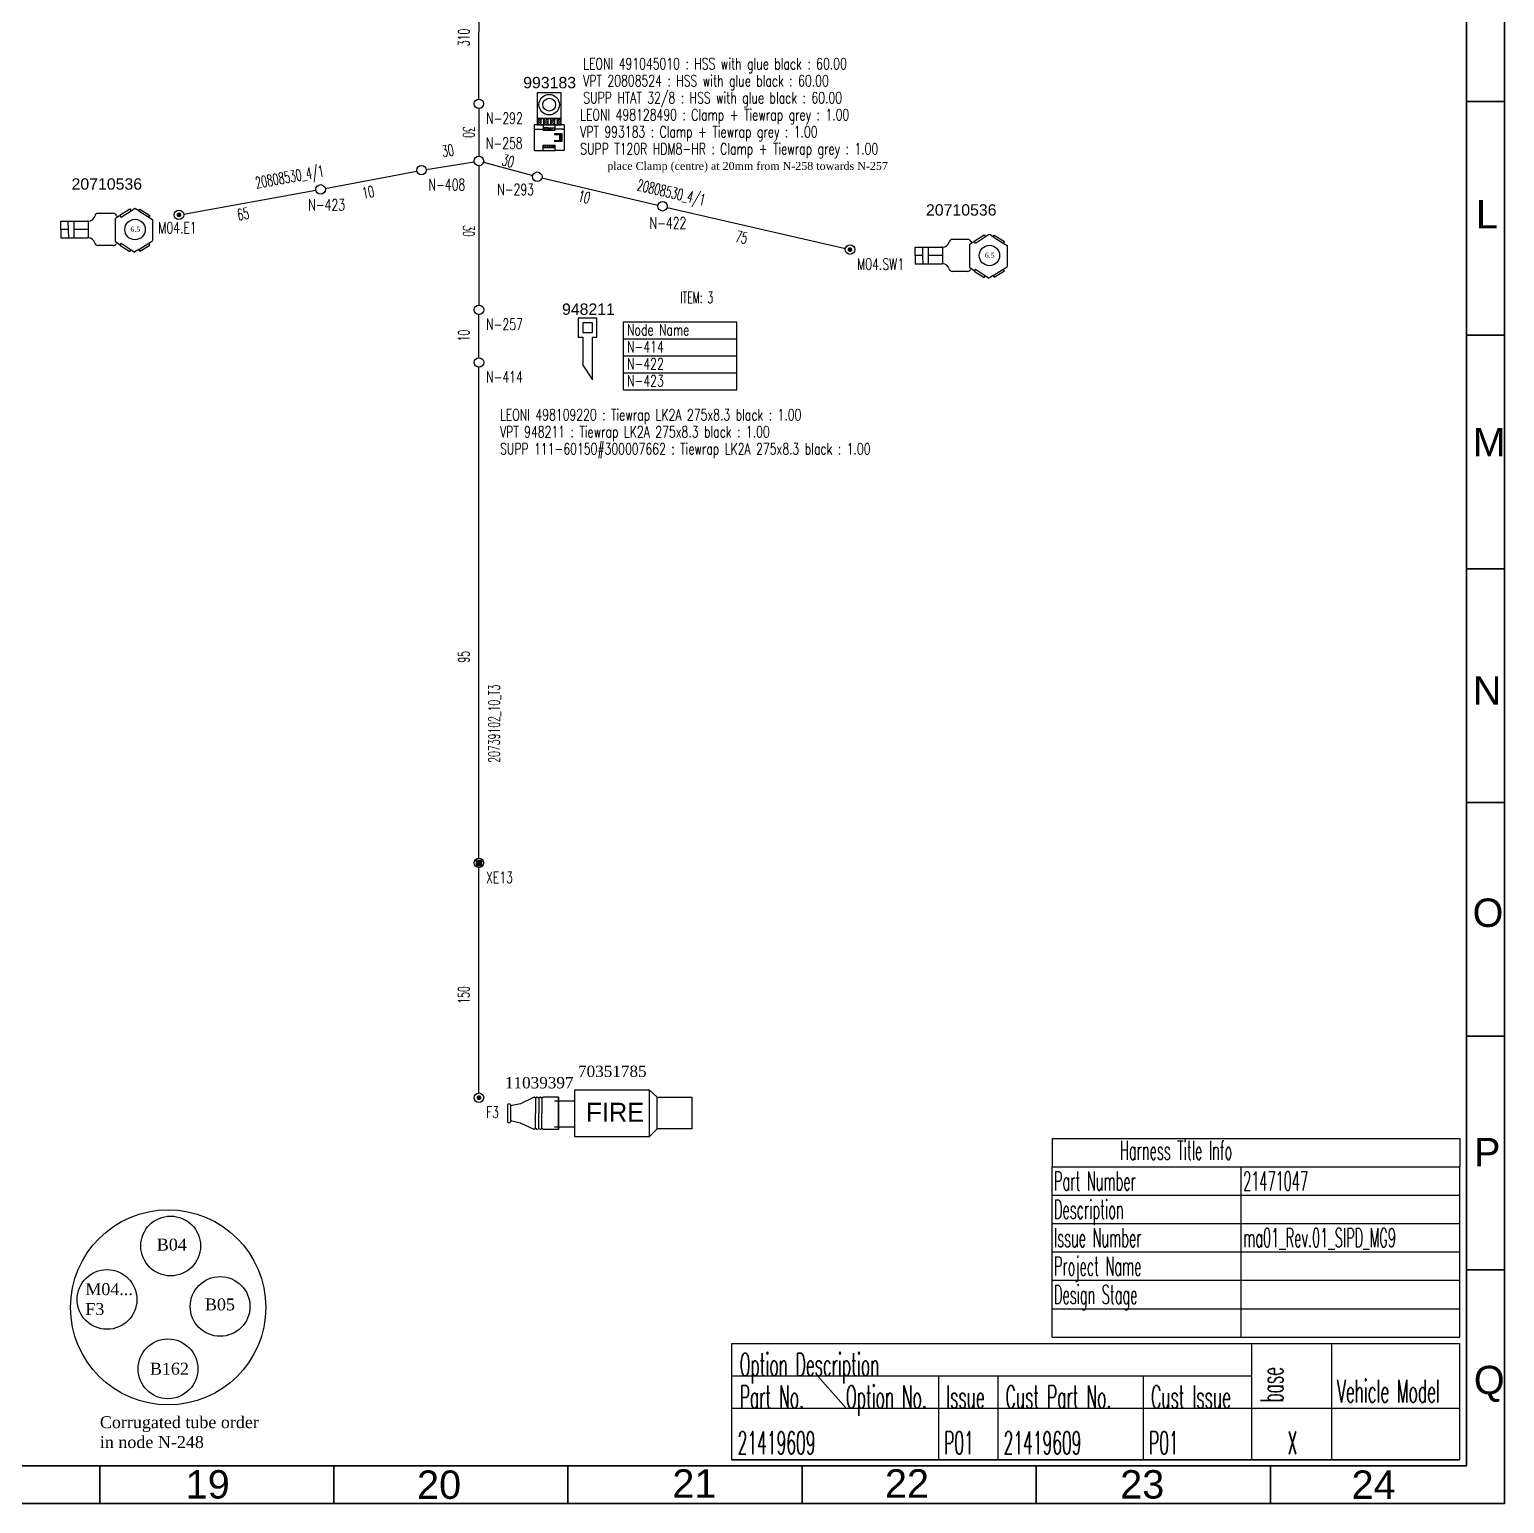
# Model space of a CAD drawing. Header units: millimetres. Extents: x -78 to 6757, y -2226 to 2184.
# Drawn here: x 2190 to 2970, y 0 to 779 of the extents above; entities that cross this region are included whole.
import ezdxf

# ---------------------------------------------------------------- set-up
doc = ezdxf.new("R2010")
doc.units = ezdxf.units.MM
for name, color, linetype in [('LAYER_0', 7, 'Continuous'), ('Leoni-Framelayer', 7, 'Continuous'), ('SYMBOLS', 7, 'Continuous')]:
    doc.layers.add(name, color=color, linetype=linetype)
doc.styles.add('HS-BUNDLE-DIMENSION', font='ROMANS.SHX', dxfattribs={"width": 0.6, "height": 6})
doc.styles.add('HS-COMP-DESCRIPTION', font='romans.shx', dxfattribs={"width": 0.6, "height": 6})
doc.styles.add('HS-MULTI-LOCATION-COMP', font='ROMANS.SHX', dxfattribs={"width": 0.7, "height": 6})
doc.styles.add('HS-NODE', font='ROMANS.SHX', dxfattribs={"width": 0.7, "height": 6})
doc.styles.add('HS-PART-NO', font='ROMANS.SHX', dxfattribs={"width": 0.7, "height": 6})
doc.styles.add('HS-TABLE-COMPOSITE', font='ROMANS.SHX', dxfattribs={"width": 0.5, "height": 12})
doc.styles.add('HS-TABLE-INTERNAL', font='ROMANS.SHX', dxfattribs={"width": 0.5, "height": 10})
doc.styles.add('MONOTXT', font='txt')
doc.styles.get("Standard").update_dxf_attribs({"font": 'TIMES.TTF'})
doc.linetypes.add('20739102', pattern='A,0.0001,-0.2,[132,ltypeshp.shx,S=0.2,R=0,X=-0.2,Y=0],-0.2', length=0.4001)
doc.linetypes.add('20808530', pattern='A,0.4,-0.2,["X",Standard,S=0.3,R=0,X=-0.1,Y=-0.15],-0.2', length=0.8)
doc.linetypes.add('ZIPPED_TUBE', pattern='A,0.0001,-0.25,["~",Standard,S=1,R=0,X=-0.3,Y=-0.6],-0.25', length=0.5001)

# ---------------------------------------------------------------- blocks, each defined once
blk = doc.blocks.new('498109220')
at = {"layer": 'LAYER_0', "color": 7}
for points in [[(-7.5, 32.5), (-7.5, 22.54), (-4.99, 22.54), (-4.99, 7.64), (0, 0), (0, 22.54), (2.39, 22.54), (2.39, 32.47), (-7.55, 32.47)], [(-5, 30), (-5, 25.02), (-0.02, 25.02), (-0.02, 30), (-5, 30)]]:
    blk.add_lwpolyline(points, dxfattribs=at)
at = {"layer": 'LAYER_0', "color": 7, "linetype": 'Continuous', "insert": (-16.08, 40.27), "char_height": 6, "width": 590.658, "attachment_point": 1}
blk.add_mtext('{\\fArial|b0|i0|c0|p32;948211}', dxfattribs=at)
blk = doc.blocks.new('1st page')
at = {"color": 92, "linetype": 'Continuous'}
blk.add_lwpolyline([(0, 0), (0, 2100), (2970.01, 2100), (2970.01, 0), (0, 0), (0, 0)], dxfattribs=at)
at = {"layer": 'Leoni-Framelayer', "linetype": 'Continuous', "lineweight": 35}
for p, q in [((2950, 370.59), (2970, 370.59)), ((2950, 247.06), (2970, 247.06)), ((2950, 123.53), (2970, 123.53)), ((2970.01, 0), (2970.01, 20))]:
    blk.add_line(p, q, dxfattribs=at)
for points in [[(0, 0), (2970, 0), (2970, 2100), (0, 2100)], [(20, 20), (2950, 20), (2950, 2080), (20, 2080)]]:
    blk.add_lwpolyline(points, close=True, dxfattribs=at)
at = {"layer": 'Leoni-Framelayer', "linetype": 'Continuous', "lineweight": 35, "char_height": 15, "width": 1.6999, "attachment_point": 1}
for s, insert in [('{\\fArial|b0|i0|c0|p34;N}', (2953.24, 437.28)), ('{\\fArial|b0|i0|c0|p34;O}', (2953.15, 319.8)), ('{\\fArial|b0|i0|c0|p34;P}', (2953.9, 193.22)), ('{\\fArial|b0|i0|c0|p34;Q}', (2953.79, 72.79))]:
    blk.add_mtext(s, dxfattribs=dict(at, insert=insert))
blk = doc.blocks.new('419030460')
at = {"layer": 'LAYER_0', "color": 7, "linetype": 'Continuous'}
for p, q in [((171.07, 71.23), (166.75, 75.11)), ((127.56, 69.14), (116.79, 69.14)), ((127.54, 55.38), (116.77, 55.38)), ((171.07, 54.57), (166.75, 50.39))]:
    blk.add_line(p, q, dxfattribs=at)
for points in [[(127.56, 75.11), (166.75, 75.11), (166.75, 50.39), (127.56, 50.39)], [(171.07, 71.23), (189.35, 71.23), (189.35, 54.57), (171.07, 54.57)]]:
    blk.add_lwpolyline(points, close=True, dxfattribs=at)
at = {"layer": 'LAYER_0', "color": 7, "linetype": 'Continuous', "insert": (129.19, 87.95), "char_height": 6, "width": 590.658, "attachment_point": 1}
blk.add_mtext('{\\fTimes New Roman|b0|i0|c0|p18;70351785}', dxfattribs=at)
at = {"layer": 'LAYER_0', "color": 7, "linetype": 'Continuous', "insert": (133.28, 68.31), "char_height": 10, "width": 33.7576, "attachment_point": 1, "style": 'MONOTXT'}
blk.add_mtext('{\\fArial|b0|i0|c0|p34;F}IRE', dxfattribs=at)
blk = doc.blocks.new('A$C53CA7604')
at = {"layer": 'SYMBOLS', "color": 7}
for points in [[(0, 16.42), (14.03, 16.42)], [(0, 11.96), (0, 16.41)], [(0, 16.41), (3.84, 16.41), (3.94, 11.96)], [(6.89, 16.41), (14.52, 16.42), (14.52, 11.96)], [(6.89, 16.41), (6.89, 11.96)], [(14.52, 16.42), (14.03, 16.42)], [(27.79, 20.45), (19.74, 20.45)], [(31.06, 19.26), (28.86, 17.83)], [(28.92, 11.96), (28.92, 17.87)], [(29.41, 19.44), (29.87, 18.48)], [(31.24, 19.49), (36.52, 22.92)], [(31.88, 18.49), (31.24, 19.49)], [(31.88, 18.49), (37.16, 21.93)], [(36.52, 22.92), (37.16, 21.93)], [(37.16, 21.93), (39.14, 23.21)], [(41.21, 21.77), (39.21, 23.02)], [(41.21, 21.77), (41.84, 22.77)], [(41.21, 21.77), (46.56, 18.43)], [(41.84, 22.77), (47.18, 19.43)], [(47.18, 19.43), (46.56, 18.43)], [(46.56, 18.43), (48.56, 17.18)], [(48.59, 17.16), (48.59, 6.13)], [(0, 11.96), (0, 7.46)], [(3.94, 11.96), (0, 11.96)], [(3.94, 11.96), (4.04, 7.46)], [(6.89, 11.96), (6.89, 7.46)], [(14.52, 11.96), (6.89, 11.96)], [(14.52, 11.96), (14.52, 7.5)], [(28.92, 6.05), (28.92, 11.96)], [(0, 7.5), (14.03, 7.5)], [(14.52, 7.5), (14.03, 7.5)], [(27.75, 3.54), (19.7, 3.58)], [(28.86, 5.38), (28.92, 6.05)], [(31.06, 3.95), (28.86, 5.38)], [(31.88, 4.72), (31.24, 3.73)], [(31.24, 3.73), (36.52, 0.3)], [(31.88, 4.72), (37.16, 1.29)], [(36.52, 0.3), (37.16, 1.29)], [(37.16, 1.29), (39.14, 0)], [(41.21, 1.44), (39.21, 0.19)], [(41.21, 1.44), (46.56, 4.78)], [(41.21, 1.44), (41.84, 0.44)], [(41.84, 0.44), (47.18, 3.78)], [(46.56, 4.78), (48.56, 6.03)], [(47.18, 3.78), (46.56, 4.78)]]:
    blk.add_lwpolyline(points, dxfattribs=at)
blk.add_circle((39.26, 11.96), 5.4, dxfattribs=at)
for centre, radius, start, end in [((14.52, 20.02), 3.6, 270, 345.38), ((19.74, 18.65), 1.8, 90, 165.38), ((27.79, 18.65), 1.8, 25.875, 90), ((14.52, 3.9), 3.6, 16.719, 90), ((19.71, 5.38), 1.8, 194.31, 269.69), ((27.76, 5.34), 1.8, 269.69, 333.81)]:
    blk.add_arc(centre, radius, start, end, dxfattribs=at)
at = {"layer": 'LAYER_0', "color": 7, "linetype": 'Continuous', "attachment_point": 1}
for s, insert, char_height, width in [('{\\fArial|b0|i0|c0|p32;20710536}', (5.71, 39.04), 6, 590.658), ('{\\fTimes New Roman|b0|i0|c0|p18;6.5}', (36.84, 13.45), 2.7, 192.57)]:
    blk.add_mtext(s, dxfattribs=dict(at, insert=insert, char_height=char_height, width=width))
blk = doc.blocks.new('411000110')
at = {"layer": 'LAYER_0', "color": 7, "linetype": 'Continuous'}
blk.add_blockref('A$C53CA7604', (107.78, 76.52), dxfattribs=at)
blk = doc.blocks.new('492162410')
at = {"layer": 'LAYER_0', "color": 7}
for points in [[(188.22, 109.25), (180.97, 105.88)], [(193.22, 109.25), (192.34, 108.83), (191.62, 109.25), (190.7, 108.88), (189.87, 109.25), (188.93, 108.83), (188.22, 109.25)], [(201.22, 109.25), (193.22, 109.25)], [(201.22, 109.25), (193.22, 109.25)], [(201.22, 92.253), (201.22, 109.25)], [(201.22, 109.25), (201.22, 92.252)], [(174.22, 105.36), (174.22, 96.141)], [(180.97, 105.88), (175.72, 104.75)], [(175.72, 105.37), (175.72, 96.14)], [(188.93, 108.83), (188.93, 100.75)], [(190.7, 108.88), (190.7, 100.75)], [(192.34, 108.83), (192.34, 100.75)], [(180.97, 95.63), (175.72, 96.752)], [(188.22, 92.252), (180.97, 95.63)], [(188.93, 92.675), (188.93, 100.75)], [(190.7, 92.622), (190.7, 100.75)], [(192.34, 92.675), (192.34, 100.75)], [(193.22, 92.252), (192.34, 92.675), (191.62, 92.252), (190.7, 92.622), (189.87, 92.252), (188.93, 92.675), (188.22, 92.252)], [(201.22, 92.252), (193.22, 92.252)], [(201.22, 92.252), (193.22, 92.252)]]:
    blk.add_lwpolyline(points, dxfattribs=at)
for centre, start, end in [((174.97, 104.84), 34.851, 145.23), ((174.97, 96.662), 214.77, 325.15)]:
    blk.add_arc(centre, 0.913, start, end, dxfattribs=at)
at = {"layer": 'LAYER_0', "color": 7, "linetype": 'Continuous', "insert": (172.829, 119.967), "char_height": 6, "width": 590.65797, "attachment_point": 1}
blk.add_mtext('{\\fTimes New Roman|b0|i0|c0|p18;11039397}', dxfattribs=at)
blk = doc.blocks.new('498128490')
at = {"layer": 'LAYER_0', "color": 7}
for points in [[(14.28, 16.68), (14.28, 30.28), (1.48, 30.28), (1.48, 16.68)], [(14.28, 16.68), (1.48, 16.68)], [(1.48, 16.68), (1.48, 13.48)], [(1.48, 16.68), (3.48, 16.68)], [(1.62, 15.77), (2.39, 16.54)], [(3.34, 16.35), (1.62, 14.63)], [(3.48, 16.68), (3.48, 13.48)], [(3.48, 16.68), (5.08, 16.68)], [(5.08, 16.68), (3.48, 16.68)], [(5.08, 16.68), (7.08, 16.68)], [(5.08, 13.48), (5.08, 16.68)], [(6.92, 16.54), (5.22, 14.84)], [(5.22, 15.97), (5.79, 16.54)], [(7.08, 16.68), (7.08, 13.48)], [(8.68, 16.68), (7.08, 16.68)], [(7.08, 16.68), (8.68, 16.68)], [(8.68, 13.48), (8.68, 16.68)], [(8.68, 16.68), (10.68, 16.68)], [(9.19, 16.54), (8.82, 16.18)], [(8.82, 15.05), (10.31, 16.54)], [(10.54, 15.63), (8.82, 13.92)], [(10.68, 16.68), (10.68, 13.48)], [(10.68, 16.68), (12.28, 16.68)], [(12.28, 16.68), (10.68, 16.68)], [(12.28, 13.48), (12.28, 16.68)], [(12.28, 16.68), (14.28, 16.68)], [(12.58, 16.54), (12.42, 16.38)], [(12.42, 15.26), (13.71, 16.54)], [(14.14, 15.84), (12.42, 14.12)], [(14.28, 13.48), (14.28, 16.68)], [(-0.12, 13.08), (-0.12, 12.68)], [(-0.12, 12.68), (-0.12, 11.88)], [(-0.12, 11.88), (-0.12, 11.48)], [(-0.12, 11.48), (-0.12, 0.68)], [(0.68, 13.48), (0.28, 13.48)], [(0.28, 11.08), (0.68, 11.08)], [(1.48, 13.48), (0.68, 13.48)], [(0.68, 11.08), (4.68, 11.08)], [(1.48, 13.48), (5.08, 13.48)], [(3.48, 13.48), (1.48, 13.48)], [(1.74, 13.62), (3.34, 15.22)], [(3.34, 14.09), (2.87, 13.62)], [(8.68, 13.48), (3.48, 13.48)], [(3.48, 13.48), (5.08, 13.48)], [(4.68, 13.48), (4.68, 11.88)], [(7.08, 11.88), (4.68, 11.88)], [(4.68, 11.88), (4.68, 10.68)], [(4.68, 10.68), (11.08, 10.68)], [(4.82, 11.05), (5.51, 11.74)], [(5.08, 13.48), (7.08, 13.48)], [(5.22, 13.71), (6.94, 15.42)], [(6.64, 11.74), (5.73, 10.82)], [(6.94, 14.3), (6.27, 13.62)], [(6.86, 10.82), (7.78, 11.74)], [(7.08, 13.48), (14.28, 13.48)], [(7.08, 13.48), (8.68, 13.48)], [(7.08, 11.88), (11.08, 11.88)], [(8.91, 11.74), (7.99, 10.82)], [(10.68, 13.48), (8.68, 13.48)], [(9.12, 10.82), (10.03, 11.74)], [(9.66, 13.62), (10.54, 14.5)], [(10.94, 11.51), (10.25, 10.82)], [(10.68, 13.48), (12.28, 13.48)], [(12.28, 13.48), (10.68, 13.48)], [(14.44, 8.69), (10.92, 8.69)], [(13.64, 8.21), (10.92, 8.21)], [(11.08, 11.88), (11.08, 13.48)], [(11.08, 10.68), (11.08, 11.88)], [(15.08, 11.08), (11.08, 11.08)], [(11.37, 8.55), (11.18, 8.35)], [(14.28, 13.48), (12.28, 13.48)], [(12.31, 8.35), (12.51, 8.55)], [(13.05, 13.62), (14.14, 14.71)], [(13.96, 8.21), (13.4, 8.21)], [(13.4, 7.97), (13.4, 5.41)], [(13.63, 8.55), (13.43, 8.35)], [(14.14, 13.58), (14.19, 13.62)], [(14.2, 5.41), (14.2, 7.97)], [(15.08, 13.48), (14.28, 13.48)], [(14.34, 8.12), (14.54, 8.32)], [(14.68, 4.93), (14.68, 8.45)], [(15.48, 13.48), (15.08, 13.48)], [(15.08, 11.08), (15.48, 11.08)], [(15.88, 12.68), (15.88, 13.08)], [(15.88, 11.88), (15.88, 12.68)], [(15.88, 11.48), (15.88, 11.88)], [(15.88, 0.68), (15.88, 11.48)], [(-0.12, 0.68), (-0.12, 0.28)], [(4.68, 2.68), (11.08, 2.68)], [(4.68, 1.48), (4.68, 2.68)], [(4.68, 1.48), (11.08, 1.48)], [(4.68, -0.12), (4.68, 1.48)], [(4.68, -0.12), (4.68, 1.48)], [(4.82, 2), (5.36, 2.54)], [(6.49, 2.54), (5.58, 1.62)], [(6.71, 1.62), (7.63, 2.54)], [(8.75, 2.54), (7.84, 1.62)], [(8.97, 1.62), (9.89, 2.54)], [(10.94, 2.46), (10.1, 1.62)], [(10.92, 5.17), (13.96, 5.17)], [(14.44, 4.69), (10.92, 4.69)], [(11.05, 4.84), (11.25, 5.03)], [(11.08, 1.48), (11.08, 2.68)], [(11.08, -0.12), (11.08, 1.48)], [(12.38, 5.03), (12.18, 4.83)], [(13.31, 4.83), (13.51, 5.03)], [(13.64, 5.17), (13.4, 5.17)], [(14.54, 7.19), (14.34, 6.99)], [(14.34, 5.86), (14.54, 6.06)], [(14.54, 4.93), (14.44, 4.83)], [(15.88, 0.28), (15.88, 0.68)], [(0.28, -0.12), (0.68, -0.12)], [(0.68, -0.12), (4.68, -0.12)], [(4.68, -0.12), (11.08, -0.12)], [(15.08, -0.12), (11.08, -0.12)], [(15.48, -0.12), (15.08, -0.12)]]:
    blk.add_lwpolyline(points, dxfattribs=at)
for radius in [5.4, 3.4]:
    blk.add_circle((7.88, 24.08), radius, dxfattribs=at)
for centre, radius, start, end in [((0.28, 13.08), 0.4, 90, 180), ((0.28, 11.48), 0.4, 180, 270), ((10.92, 8.45), 0.24, 90, 180), ((10.92, 8.45), 0.24, 180, 270), ((13.64, 7.97), 0.24, 90, 180), ((13.96, 7.97), 0.24, 0, 90), ((14.44, 8.45), 0.24, 0, 90), ((15.48, 13.08), 0.4, 0, 90), ((15.48, 11.48), 0.4, 270, 0), ((0.28, 0.28), 0.4, 180, 270), ((10.92, 4.93), 0.24, 90, 180), ((10.92, 4.93), 0.24, 180, 270), ((13.64, 5.41), 0.24, 180, 270), ((13.96, 5.41), 0.24, 270, 0), ((14.44, 4.93), 0.24, 270, 0), ((15.48, 0.28), 0.4, 270, 0)]:
    blk.add_arc(centre, radius, start, end, dxfattribs=at)
at = {"layer": 'LAYER_0', "color": 7, "linetype": 'Continuous', "insert": (-5.88, 38.74), "char_height": 6, "width": 590.658, "attachment_point": 1}
blk.add_mtext('{\\fArial|b0|i0|c0|p32;993183}', dxfattribs=at)

msp = doc.modelspace()

# ---------------------------------------------------------------- linework, layer by layer
at = {"color": 7, "linetype": '20739102', "ltscale": 8}
for points in [[(2427.94, 742.42), (2428, 813.46)], [(2427.97, 605.66), (2427.97, 628.5)], [(2427.96, 341.15), (2427.97, 600.66)], [(2427.96, 217.01), (2427.96, 336.15)]]:
    msp.add_lwpolyline(points, dxfattribs=at)
at = {"color": 7, "ltscale": 8}
for points in [[(2427.94, 737.42), (2427.96, 712.17)], [(2400.02, 705.22), (2425.49, 709.28)], [(2427.96, 707.17), (2427.97, 633.5)], [(2430.37, 709.02), (2456.39, 702.01)]]:
    msp.add_lwpolyline(points, dxfattribs=at)
at = {"color": 7, "linetype": '20808530', "ltscale": 8}
for points in [[(2346.73, 695.12), (2395.1, 704.35)], [(2271.86, 681.64), (2341.81, 694.21)], [(2461.24, 700.78), (2522.57, 686.29)], [(2527.43, 685.16), (2621.64, 663.38)]]:
    msp.add_lwpolyline(points, dxfattribs=at)
at = {"color": 7, "linetype": 'Continuous'}
for points in [[(2268.77, 681.2, 1.25, 1.25, 1), (2270.02, 681.2, 1.25, 1.25, 1)], [(2623.45, 662.82, 1.25, 1.25, 1), (2624.7, 662.82, 1.25, 1.25, 1)], [(2427.08, 337.77, 1.77, 1.77, 0), (2428.84, 337.77, 1.77, 1.77, 0), (2428.84, 339.54, 1.77, 1.77, 0), (2427.08, 339.54, 1.77, 1.77, 0)], [(2427.08, 339.54, 1.77, 1.77, 0), (2428.84, 339.54, 1.77, 1.77, 0), (2428.84, 337.77, 1.77, 1.77, 0), (2427.08, 337.77, 1.77, 1.77, 0)], [(2427.33, 214.51, 1.25, 1.25, 1), (2428.58, 214.51, 1.25, 1.25, 1)]]:
    msp.add_lwpolyline(points, format="xyseb", close=True, dxfattribs=at)
for points in [[(2504.41, 624.65), (2564.25, 624.65)], [(2504.41, 588.65), (2504.41, 624.65)], [(2504.41, 588.65), (2504.41, 624.65)], [(2504.41, 624.65), (2564.25, 624.65)], [(2564.25, 588.65), (2564.25, 624.65)], [(2564.25, 588.65), (2564.25, 624.65)], [(2504.41, 615.65), (2564.25, 615.65)], [(2504.41, 606.65), (2564.25, 606.65)], [(2504.41, 597.65), (2564.25, 597.65)], [(2504.41, 588.65), (2564.25, 588.65)], [(2504.41, 588.65), (2564.25, 588.65)], [(2730.86, 192.97), (2946.33, 192.97)], [(2730.86, 192.97), (2730.86, 177.97)], [(2946.33, 192.97), (2946.33, 177.97)], [(2730.86, 87.97), (2730.86, 177.97)], [(2730.86, 177.97), (2946.33, 177.97)], [(2830.86, 87.97), (2830.86, 177.97)], [(2946.33, 87.97), (2946.33, 177.97)], [(2730.86, 162.97), (2946.33, 162.97)], [(2730.86, 147.97), (2946.33, 147.97)], [(2730.86, 132.97), (2946.33, 132.97)], [(2730.86, 117.97), (2946.33, 117.97)], [(2730.86, 102.97), (2946.33, 102.97)], [(2730.86, 87.97), (2946.33, 87.97)], [(2561.68, 84.64), (2946.25, 84.64), (2946.25, 23.07), (2561.68, 23.07), (2561.68, 84.64)], [(2836.25, 84.64), (2836.25, 50.35)], [(2878.54, 84.64), (2878.54, 23.07)], [(2561.68, 67.5), (2836.25, 67.5)], [(2606.82, 67.5), (2621.97, 50.35)], [(2670.82, 67.5), (2670.82, 50.35)], [(2702.25, 67.5), (2702.25, 50.35)], [(2779.11, 67.5), (2779.11, 50.35)], [(2561.68, 50.35), (2946.25, 50.35)], [(2670.82, 50.35), (2670.82, 23.07)], [(2702.25, 50.35), (2702.25, 23.07)], [(2779.11, 50.35), (2779.11, 23.07)], [(2836.25, 50.35), (2836.25, 23.07)], [(2946.25, 50.35), (2946.25, 23.07)], [(2561.68, 23.07), (2946.25, 23.07)]]:
    msp.add_lwpolyline(points, dxfattribs=at)
for centre in [(2427.94, 739.92), (2427.96, 709.67), (2397.55, 704.82), (2458.8, 701.36), (2344.28, 694.65), (2525, 685.72), (2269.4, 681.2), (2624.08, 662.82), (2427.97, 631), (2427.97, 603.16), (2427.96, 338.65), (2427.96, 214.51)]:
    msp.add_circle(centre, 2.5, dxfattribs=at)
at = {"color": 0}
for centre, radius in [((2263.68, 103.67), 51.58), ((2264.99, 136.14), 15.79), ((2231.37, 107.86), 15.79), ((2291.12, 104.16), 15.79), ((2263.57, 71.19), 15.79)]:
    msp.add_circle(centre, radius, dxfattribs=at)
at = {"layer": 'Leoni-Framelayer', "linetype": 'Continuous', "lineweight": 35}
for p, q in [((2950, 741.18), (2970, 741.18)), ((2950, 617.65), (2970, 617.65)), ((2950, 494.12), (2970, 494.12)), ((2227.5, 0), (2227.5, 20)), ((2351.25, 0), (2351.25, 20)), ((2475, 0), (2475, 20)), ((2598.75, 0), (2598.75, 20)), ((2722.5, 0), (2722.5, 20)), ((2846.25, 0), (2846.25, 20))]:
    msp.add_line(p, q, dxfattribs=at)

# ---------------------------------------------------------------- block references
at = {"linetype": 'ZIPPED_TUBE'}
for name, p in [('1st page', (0, 0)), ('498128490', (2457.21, 715.36)), ('411000110', (2099.12, 584.95)), ('411000110', (2550.73, 571.23)), ('419030460', (2351.14, 143.51)), ('492162410', (2268.86, 105.47))]:
    msp.add_blockref(name, p, dxfattribs=at)
msp.add_blockref('498109220', (2487.93, 594.07))

# ---------------------------------------------------------------- texts
at = {"color": 1, "linetype": 'Continuous', "ltscale": 8, "style": 'HS-BUNDLE-DIMENSION', "width": 0.6}
for s, rotation, p in [('310', 89.95256, (2422.97, 770.34)), ('30', 270.03575, (2419.55, 728.07)), ('30', 9.06063, (2408.93, 711.7)), ('30', 344.91387, (2439.6, 707.59)), ('20808530_4/1', 10.18419, (2310.37, 695.11)), ('10', 10.81057, (2366.9, 689.67)), ('20808530_4/1', 346.98675, (2511.07, 694.24)), ('10', 346.70748, (2479.92, 688.39)), ('65', 10.18419, (2300.79, 678.16)), ('30', 270.00983, (2419.55, 675.79)), ('75', 346.98675, (2563.09, 667.08)), ('10', 89.99735, (2422.97, 614.3)), ('95', 89.99735, (2422.96, 444.46)), ('20739102_10_T3', 89.99735, (2438.96, 391.56)), ('150', 90, (2422.96, 264.17))]:
    msp.add_text(s, height=6, rotation=rotation, dxfattribs=at).set_placement(p)
at = {"color": 200, "linetype": 'Continuous', "style": 'HS-PART-NO', "width": 0.7}
for s, p in [('LEONI 491045010 : HSS with glue black : 60.00', (2483.08, 758.09)), ('VPT 20808524 : HSS with glue black : 60.00', (2483.08, 749.09)), ('SUPP HTAT 32/8 : HSS with glue black : 60.00', (2483.08, 740.09)), ('LEONI 498128490 : Clamp + Tiewrap grey : 1.00', (2481.48, 731.09)), ('VPT 993183 : Clamp + Tiewrap grey : 1.00', (2481.48, 722.09)), ('SUPP T120R HDM8-HR : Clamp + Tiewrap grey : 1.00', (2481.48, 713.09)), ('LEONI 498109220 : Tiewrap LK2A 275x8.3 black : 1.00', (2439.08, 572.5)), ('VPT 948211 : Tiewrap LK2A 275x8.3 black : 1.00', (2439.08, 563.5)), ('SUPP 111-60150#300007662 : Tiewrap LK2A 275x8.3 black : 1.00', (2439.08, 554.5))]:
    msp.add_text(s, height=6, dxfattribs=at).set_placement(p)
at = {"color": 5, "linetype": 'Continuous', "style": 'HS-NODE', "width": 0.7}
for s, p in [('N-292', (2431.69, 729.25)), ('N-258', (2431.62, 716.06)), ('N-408', (2401.3, 694.15)), ('N-293', (2437.6, 691.59)), ('N-423', (2337.74, 683.49)), ('N-422', (2518.15, 673.89)), ('M04.E1', (2258.44, 671.38)), ('M04.SW1', (2627.83, 652.15)), ('N-257', (2431.72, 620.33)), ('N-414', (2431.72, 592.49)), ('XE13', (2431.71, 327.98)), ('F3', (2431.71, 203.84))]:
    msp.add_text(s, height=6, dxfattribs=at).set_placement(p)
at = {"color": 42, "linetype": 'Continuous', "style": 'HS-COMP-DESCRIPTION', "width": 0.6}
msp.add_text('ITEM: 3', height=6, dxfattribs=at).set_placement((2534.33, 634.49))
at = {"color": 1, "linetype": 'Continuous'}
for s, height, style, width, p in [('Node Name', 6, 'HS-MULTI-LOCATION-COMP', 0.7, (2506.21, 617.45)), ('Harness Title Info', 10, 'HS-TABLE-INTERNAL', 0.5, (2766.77, 181.72)), ('Part Number', 10, 'HS-TABLE-INTERNAL', 0.5, (2731.86, 165.47)), ('Description', 10, 'HS-TABLE-INTERNAL', 0.5, (2731.86, 150.47)), ('Issue Number', 10, 'HS-TABLE-INTERNAL', 0.5, (2731.86, 135.47)), ('Project Name', 10, 'HS-TABLE-INTERNAL', 0.5, (2731.86, 120.47)), ('Design Stage', 10, 'HS-TABLE-INTERNAL', 0.5, (2731.86, 105.47))]:
    msp.add_text(s, height=height, dxfattribs=dict(at, style=style, width=width)).set_placement(p)
at = {"color": 0, "linetype": 'Continuous', "style": 'HS-MULTI-LOCATION-COMP', "width": 0.7}
for s, p in [('N-414 ', (2506.21, 608.45)), ('N-422 ', (2506.21, 599.45)), ('N-423 ', (2506.21, 590.45))]:
    msp.add_text(s, height=6, dxfattribs=at).set_placement(p)
at = {"color": 92, "linetype": 'Continuous', "width": 0.5}
for s, height, style, p in [('21471047', 10, 'HS-TABLE-INTERNAL', (2831.86, 165.47)), ('ma01_Rev.01_SIPD_MG9', 10, 'HS-TABLE-INTERNAL', (2831.86, 135.47)), ('Vehicle Model', 12, 'HS-TABLE-COMPOSITE', (2881.54, 53.35)), ('X', 12, 'HS-TABLE-COMPOSITE', (2855.39, 26.07))]:
    msp.add_text(s, height=height, dxfattribs=dict(at, style=style)).set_placement(p)
at = {"color": 7, "linetype": 'Continuous', "style": 'HS-TABLE-COMPOSITE', "width": 0.5}
for s, p in [(' Option Description', (2561.68, 67.5)), ('Option No.', (2621.97, 50.35)), (' Part No.', (2561.68, 50.35)), (' Issue', (2670.82, 50.35)), (' Cust Part No.', (2702.25, 50.35)), (' Cust Issue', (2779.11, 50.35)), ('21419609', (2564.68, 26.07)), ('P01', (2673.82, 26.07)), ('21419609', (2705.25, 26.07)), ('P01', (2782.11, 26.07))]:
    msp.add_text(s, height=12, dxfattribs=at).set_placement(p)
at = {"color": 1, "linetype": 'Continuous', "style": 'HS-TABLE-COMPOSITE', "width": 0.5}
msp.add_text('base', height=12, rotation=90, dxfattribs=at).set_placement((2853.04, 53.35))
at = {"color": 0, "attachment_point": 1}
for s, insert, char_height, width in [('place Clamp (centre) at 20mm from N-258 towards N-257', (2495.8, 709.15), 4.2, 158.9854), ('B04', (2257.67, 139.99), 6.3, 126.201), ('M04...\\PF3', (2219.89, 116.46), 6.3, 126.201), ('B05', (2283.12, 108.38), 6.3, 126.201), ('B162', (2254.02, 74.4), 6.3, 126.201), ('Corrugated tube order in node N-248', (2227.59, 46.13), 6.3, 86.113)]:
    msp.add_mtext(s, dxfattribs=dict(at, insert=insert, char_height=char_height, width=width))
at = {"layer": 'Leoni-Framelayer', "linetype": 'Continuous', "lineweight": 35, "char_height": 15, "width": 1.6999}
for s, insert, attachment_point in [('{\\fArial|b0|i0|c0|p34;L}', (2954.89, 689.01), 1), ('{\\fArial|b0|i0|c0|p34;M}', (2953.18, 568.58), 1), ('{\\fArial|b0|i0|c0|p34;19}', (2296.25, 17.63), 3), ('{\\fArial|b0|i0|c0|p34;20}', (2418.54, 17.46), 3), ('{\\fArial|b0|i0|c0|p34;21}', (2530.16, 18.06), 1), ('{\\fArial|b0|i0|c0|p34;22}', (2665.83, 18.1), 3), ('{\\fArial|b0|i0|c0|p34;23}', (2790.19, 17.62), 3), ('{\\fArial|b0|i0|c0|p34;24}', (2912.48, 17.45), 3)]:
    msp.add_mtext(s, dxfattribs=dict(at, insert=insert, attachment_point=attachment_point))

doc.saveas('drawing.dxf')
